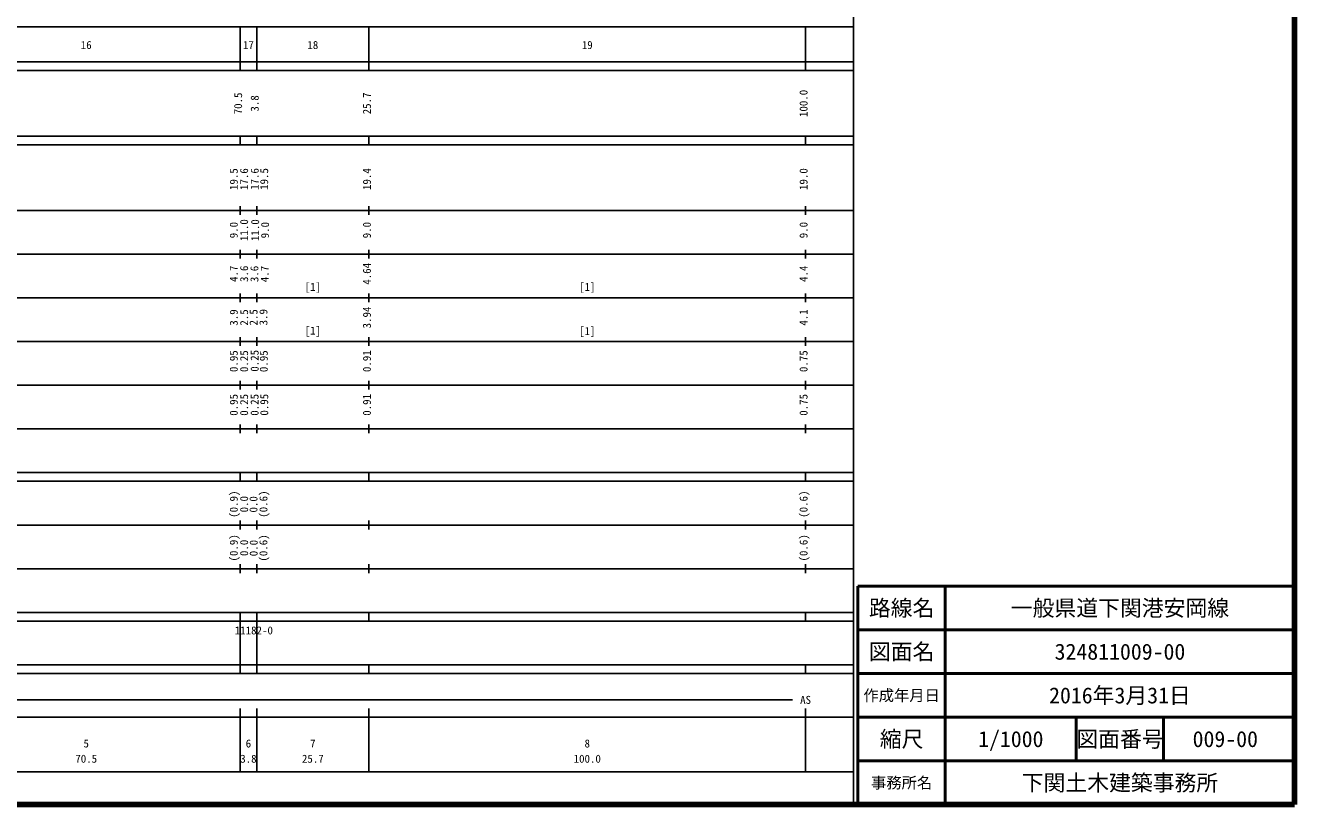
# Model space of a CAD drawing. Units: millimetres on the paper, enlarged 1000 times. Extents: x 40000 to 680000, y 20000 to 380000.
# Drawn here: x 389317 to 680000, y 20000 to 198357 of the extents above; entities that cross this region are included whole.
import ezdxf
from ezdxf.enums import TextEntityAlignment as Align

# ---------------------------------------------------------------- set-up
doc = ezdxf.new("R2010")
doc.units = ezdxf.units.MM
doc.header["$LTSCALE"] = 1000
for name, color, linetype, lineweight in [('M-TTL', 2, 'Continuous', 140), ('M-TTL-BAND', 7, 'Continuous', 25), ('M-TTL-FRAM', 2, 'Continuous', 50), ('M-TTL-LINE', 7, 'Continuous', 50)]:
    doc.layers.add(name, color=color, linetype=linetype, lineweight=lineweight)
doc.layers.add('M-TTL-TXT', color=7, linetype='Continuous')
doc.styles.add('ＭＳ ゴシック', font='')
doc.styles.get('ＭＳ ゴシック').set_extended_font_data('MS Gothic')

msp = doc.modelspace()

# ---------------------------------------------------------------- linework, layer by layer
at = {"layer": 'M-TTL'}
for p, q in [((680000, 20000), (680000, 380000)), ((40000, 20000), (680000, 20000))]:
    msp.add_line(p, q, dxfattribs=at)
at = {"layer": 'M-TTL-BAND'}
for p, q in [((579000, 20000), (579000, 370000)), ((68000, 198000), (579000, 198000)), ((438500, 188000), (438500, 198000)), ((442300, 188000), (442300, 198000)), ((468000, 188000), (468000, 198000)), ((568000, 188000), (568000, 198000)), ((40000, 190000), (579000, 190000)), ((40000, 188000), (579000, 188000)), ((40000, 173000), (579000, 173000)), ((438500, 171000), (438500, 173000)), ((442300, 171000), (442300, 173000)), ((468000, 171000), (468000, 173000)), ((568000, 171000), (568000, 173000)), ((40000, 171000), (579000, 171000)), ((438500, 155000), (438500, 157000)), ((442300, 155000), (442300, 157000)), ((468000, 155000), (468000, 157000)), ((568000, 155000), (568000, 157000)), ((40000, 156000), (579000, 156000)), ((46000, 146000), (579000, 146000)), ((438500, 145000), (438500, 147000)), ((442300, 145000), (442300, 147000)), ((468000, 145000), (468000, 147000)), ((568000, 145000), (568000, 147000)), ((438500, 135000), (438500, 137000)), ((442300, 135000), (442300, 137000)), ((468000, 135000), (468000, 137000)), ((568000, 135000), (568000, 137000)), ((52000, 136000), (579000, 136000)), ((46000, 126000), (579000, 126000)), ((438500, 125000), (438500, 127000)), ((442300, 125000), (442300, 127000)), ((468000, 125000), (468000, 127000)), ((568000, 125000), (568000, 127000)), ((438500, 115000), (438500, 117000)), ((442300, 115000), (442300, 117000)), ((468000, 115000), (468000, 117000)), ((568000, 115000), (568000, 117000)), ((52000, 116000), (579000, 116000)), ((46000, 106000), (579000, 106000)), ((438500, 105000), (438500, 107000)), ((442300, 105000), (442300, 107000)), ((468000, 105000), (468000, 107000)), ((568000, 105000), (568000, 107000)), ((40000, 96000), (579000, 96000)), ((438500, 94000), (438500, 96000)), ((442300, 94000), (442300, 96000)), ((468000, 94000), (468000, 96000)), ((568000, 94000), (568000, 96000)), ((40000, 94000), (579000, 94000)), ((438500, 83000), (438500, 85000)), ((442300, 83000), (442300, 85000)), ((468000, 83000), (468000, 85000)), ((568000, 83000), (568000, 85000)), ((49000, 84000), (579000, 84000)), ((40000, 74000), (579000, 74000)), ((438500, 73000), (438500, 75000)), ((442300, 73000), (442300, 75000)), ((468000, 73000), (468000, 75000)), ((568000, 73000), (568000, 75000)), ((40000, 64000), (579000, 64000)), ((438500, 62000), (438500, 64000)), ((442300, 62000), (442300, 64000)), ((468000, 62000), (468000, 64000)), ((568000, 62000), (568000, 64000)), ((40000, 62000), (579000, 62000)), ((438500, 52000), (438500, 62000)), ((442300, 52000), (442300, 62000)), ((40000, 52000), (579000, 52000)), ((40000, 50000), (579000, 50000)), ((438500, 50000), (438500, 52000)), ((442300, 50000), (442300, 52000)), ((468000, 50000), (468000, 52000)), ((568000, 50000), (568000, 52000)), ((71000, 44000), (565000, 44000)), ((438500, 27500), (438500, 42000)), ((442300, 27500), (442300, 42000)), ((468000, 27500), (468000, 42000)), ((568000, 27500), (568000, 42000)), ((40000, 40000), (579000, 40000)), ((68000, 27500), (579000, 27500))]:
    msp.add_line(p, q, dxfattribs=at)
at = {"layer": 'M-TTL-FRAM'}
for p, q in [((680000, 70000), (580000, 70000)), ((580000, 70000), (580000, 20000))]:
    msp.add_line(p, q, dxfattribs=at)
at = {"layer": 'M-TTL-LINE'}
for p, q in [((600000, 70000), (600000, 20000)), ((680000, 60000), (580000, 60000)), ((680000, 50000), (580000, 50000)), ((680000, 40000), (580000, 40000)), ((630000, 40000), (630000, 30000)), ((650000, 40000), (650000, 30000)), ((680000, 30000), (580000, 30000))]:
    msp.add_line(p, q, dxfattribs=at)

# ---------------------------------------------------------------- texts
at = {"layer": 'M-TTL-BAND', "style": 'ＭＳ ゴシック'}
for s, p in [('16', (403250, 192405)), ('18', (455150, 192405)), ('19', (518000, 192405)), ('17', (440400, 192405)), ('[1]', (455150, 137041)), ('[1]', (518000, 137029)), ('[1]', (455150, 127021)), ('[1]', (518000, 126934)), ('AS', (568000, 42500)), ('6', (440400, 32523)), ('8', (518000, 32523)), ('5', (403250, 32523)), ('7', (455150, 32523)), ('70.5', (403250, 29033)), ('3.8', (440400, 29033)), ('25.7', (455150, 29033)), ('100.0', (518000, 29033))]:
    msp.add_text(s, height=1833, dxfattribs=at).set_placement(p, align=Align.BOTTOM_CENTER)
for s, p in [('100.0', (569000, 180500)), ('70.5', (439500, 180500)), ('3.8', (443300, 180500)), ('25.7', (469000, 180500)), ('19.5', (438500, 163174)), ('17.6', (440870, 163174)), ('17.6', (443306, 163202)), ('19.5', (445468, 163202)), ('19.4', (469000, 163174)), ('19.0', (569000, 163174)), ('9.0', (438500, 151500)), ('11.0', (440870, 151500)), ('11.0', (443399, 151491)), ('9.0', (445669, 151491)), ('9.0', (469000, 151500)), ('9.0', (569000, 151500)), ('4.7', (438500, 141500)), ('3.6', (440870, 141500)), ('3.6', (443227, 141469)), ('4.7', (445580, 141445)), ('4.64', (469000, 141500)), ('4.4', (569000, 141500)), ('3.94', (469000, 131500)), ('3.9', (438500, 131500)), ('2.5', (440870, 131500)), ('2.5', (443033, 131530)), ('3.9', (445291, 131562)), ('4.1', (569000, 131500)), ('0.95', (438500, 121500)), ('0.25', (440870, 121500)), ('0.25', (443280, 121585)), ('0.95', (445369, 121489)), ('0.91', (469000, 121500)), ('0.75', (569000, 121500)), ('0.95', (438500, 111500)), ('0.25', (440870, 111500)), ('0.25', (443271, 111507)), ('0.95', (445480, 111531)), ('0.91', (469000, 111500)), ('0.75', (569000, 111500)), ('(0.9)', (438500, 88764)), ('0.0', (440870, 88764)), ('0.0', (443015, 88728)), ('(0.6)', (445296, 88776)), ('(0.6)', (569000, 88764)), ('(0.9)', (438500, 78764)), ('(0.6)', (445287, 78740)), ('(0.6)', (569000, 78764)), ('0.0', (440870, 78764)), ('0.0', (443054, 78716))]:
    msp.add_text(s, height=1833, rotation=90, dxfattribs=at).set_placement(p, align=Align.BOTTOM_CENTER)
msp.add_text('11182-0', height=1833, dxfattribs=at).set_placement((437275, 58405), align=Align.BOTTOM_LEFT)
at = {"layer": 'M-TTL-TXT', "style": 'ＭＳ ゴシック'}
for s, height, p in [('路線名', 3666, (590000, 65000)), ('路線名', 3666, (590000, 65000)), ('一般県道下関港安岡線', 3666, (640000, 65000)), ('図面名', 3666, (590000, 55000)), ('図面名', 3666, (590000, 55000)), ('324811009-00', 3666, (640000, 55000)), ('作成年月日', 2566, (590000, 45000)), ('作成年月日', 2566, (590000, 45000)), ('2016年3月31日', 3666, (640000, 45000)), ('縮尺', 3666, (590000, 35000)), ('縮尺', 3666, (590000, 35000)), ('1/1000', 3666, (615000, 35000)), ('図面番号', 3666, (640000, 35000)), ('図面番号', 3666, (640000, 35000)), ('009-00', 3666, (664125, 35000)), ('事務所名', 2566, (590000, 25000)), ('事務所名', 2566, (590000, 25000)), ('下関土木建築事務所', 3666, (640000, 25000))]:
    msp.add_text(s, height=height, dxfattribs=at).set_placement(p, align=Align.MIDDLE_CENTER)

doc.saveas('drawing.dxf')
